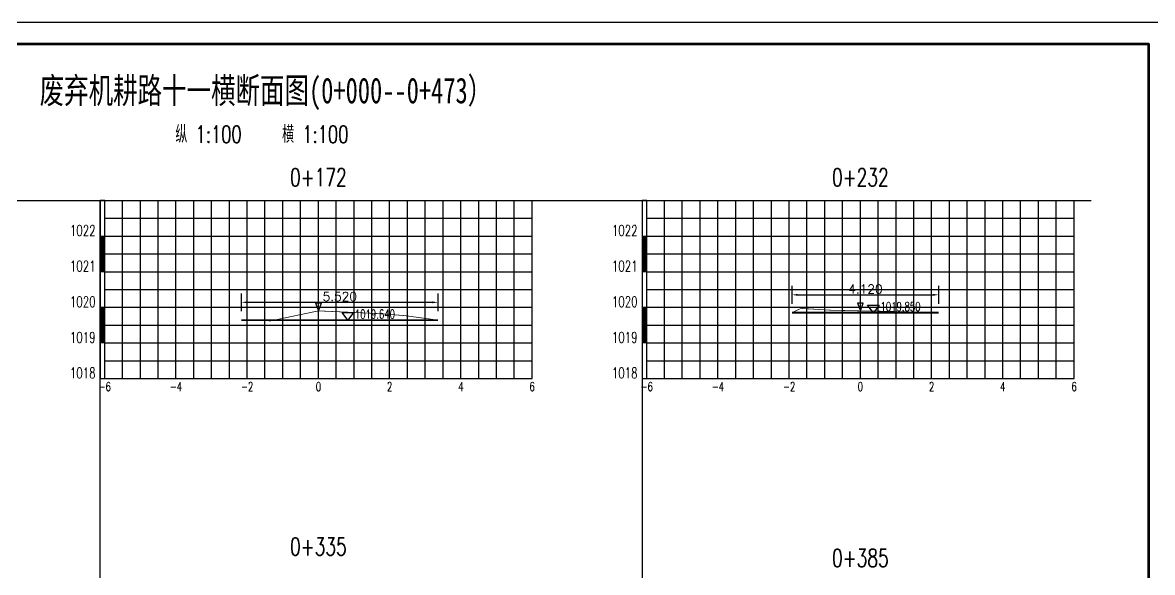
# Model space of a CAD drawing. Extents: x 695776 to 1250176, y 4443437 to 9025597.
# Drawn here: x 1120547 to 1152270, y 4503046 to 4518480 of the extents above; entities that cross this region are included whole.
import ezdxf
from ezdxf.enums import TextEntityAlignment as Align

# ---------------------------------------------------------------- set-up
doc = ezdxf.new("R2010")
doc.units = 0
doc.header["$LTSCALE"] = 0.5
doc.header["$PDSIZE"] = 0.2
doc.linetypes.add('ACAD_ISO07W100', pattern=[3.5, 0.5, -3])
doc.linetypes.add('CENTER2', pattern=[28.575, 19.05, -3.175, 3.175, -3.175])
doc.layers.get('0').update_dxf_attribs({"linetype": 'CONTINUOUS'})
doc.layers.get('Defpoints').update_dxf_attribs({"linetype": 'CONTINUOUS'})
for name, color, linetype in [('KEDU', 7, 'CONTINUOUS'), ('MIGE', 4, 'ACAD_ISO07W100'), ('MIGE1', 11, 'CONTINUOUS'), ('SANJIAO', 212, 'CONTINUOUS'), ('SHEJI', 1, 'CONTINUOUS'), ('YUANSHI', 2, 'CONTINUOUS'), ('YUANSHI1', 73, 'CONTINUOUS'), ('ZHOUXIAN', 20, 'CENTER2'), ('图框', 7, 'CONTINUOUS'), ('辅助线', 3, 'CONTINUOUS')]:
    doc.layers.add(name, color=color, linetype=linetype)
doc.styles.get("Standard").update_dxf_attribs({"font": 'rs.shx', "bigfont": 'hztxt.shx'})
doc.styles.add('仿宋', font='仿宋_GB2312.ttf', dxfattribs={"width": 0.7})
doc.dimstyles.get("Standard").update_dxf_attribs({"dimtxt": 0.18, "dimasz": 0.18, "dimexe": 0.18, "dimexo": 0.0625, "dimgap": 0.09, "dimtad": 0, "dimtih": 1, "dimtoh": 1, "dimdec": 4, "dimzin": 0, "dimdsep": 46, "dimtxsty": 'Standard', "dimcen": 0.09, "dimadec": 0, "dimazin": 0, "dimtfac": 1, "dimtdec": 4, "dimtofl": 0, "dimtmove": 0, "dimatfit": 3, "dimfxl": 0, "dimtolj": 1, "dimtzin": 0, "dimarcsym": 0})

# ---------------------------------------------------------------- blocks, each defined once
blk = doc.blocks.new('zhunghao')
blk.add_lwpolyline([(0, 0), (0.33, 0.86), (-0.33, 0.86), (0, 0)])
blk = doc.blocks.new('ele_sym08')
blk.add_line((0, 0), (5.6, 0))
blk.add_lwpolyline([(0.9, 0), (0.25, 0.86), (1.55, 0.86), (0.9, 0)])
at = {"width": 0.7}
blk.add_attdef('ELEVAT', (1.7, 0.18), '', height=1, dxfattribs=at)
blk = doc.blocks.new('*D864')
at = {"color": 0, "lineweight": -2}
for p, q in [((1126693, 4510378), (1126693, 4510878)), ((1132213, 4510378), (1132213, 4510878)), ((1126855, 4510628), (1132050, 4510628))]:
    blk.add_line(p, q, dxfattribs=at)
at = {"color": 0}
for points in [[(1126855, 4510655), (1126855, 4510601), (1126693, 4510628)], [(1132050, 4510655), (1132050, 4510601), (1132213, 4510628)]]:
    blk.add_solid(points, dxfattribs=at)
at = {"layer": 'Defpoints', "color": 0}
for p in [(1132213, 4510628), (1126693, 4510128), (1132213, 4510128)]:
    blk.add_point(p, dxfattribs=at)
at = {"color": 0, "insert": (1129453, 4510790), "char_height": 250, "attachment_point": 5}
blk.add_mtext('\\A1;5.520', dxfattribs=at)
blk = doc.blocks.new('bc1_100')
blk.add_lwpolyline([(0.064, 1), (-0.063, 1), (-0.063, 0), (0.064, 0)], close=True)
at = {"width": 0.7}
blk.add_attdef('BC', text='', height=0.3, dxfattribs=at).set_placement((-0.193, 0.007), align=Align.RIGHT)
blk = doc.blocks.new('bc0_100')
for p, q in [((-0.063, 1), (-0.063, 0)), ((0.063, 0), (0.063, 1))]:
    blk.add_line(p, q)
at = {"const_width": 0.126}
blk.add_lwpolyline([(0, 1), (0, 0)], dxfattribs=at)
at = {"width": 0.7}
blk.add_attdef('BC', text='', height=0.3, dxfattribs=at).set_placement((-0.193, 0.007), align=Align.RIGHT)
blk = doc.blocks.new('*D865')
at = {"color": 0, "lineweight": -2}
for p, q in [((1142151, 4510588), (1142151, 4511088)), ((1146271, 4510588), (1146271, 4511088)), ((1142313, 4510838), (1146108, 4510838))]:
    blk.add_line(p, q, dxfattribs=at)
at = {"color": 0}
for points in [[(1142313, 4510865), (1142313, 4510811), (1142151, 4510838)], [(1146108, 4510865), (1146108, 4510811), (1146271, 4510838)]]:
    blk.add_solid(points, dxfattribs=at)
at = {"layer": 'Defpoints', "color": 0}
for p in [(1146271, 4510838), (1142151, 4510338), (1146271, 4510338)]:
    blk.add_point(p, dxfattribs=at)
at = {"color": 0, "insert": (1144211, 4511000), "char_height": 250, "attachment_point": 5}
blk.add_mtext('\\A1;4.120', dxfattribs=at)

msp = doc.modelspace()

# ---------------------------------------------------------------- linework, layer by layer
at = {"layer": 'MIGE', "linetype": 'Continuous'}
for p, q in [((1123352.7818, 4508487.6428), (1123352.7818, 4513487.6428)), ((1124352.7818, 4508487.6428), (1124352.7818, 4513487.6428)), ((1125352.7818, 4508487.6428), (1125352.7818, 4513487.6428)), ((1126352.7818, 4508487.6428), (1126352.7818, 4513487.6428)), ((1127352.7818, 4508487.6428), (1127352.7818, 4513487.6428)), ((1128352.7818, 4508487.6428), (1128352.7818, 4513487.6428)), ((1129352.7818, 4508487.6428), (1129352.7818, 4513487.6428)), ((1130352.7818, 4508487.6428), (1130352.7818, 4513487.6428)), ((1131352.7818, 4508487.6428), (1131352.7818, 4513487.6428)), ((1132352.7818, 4508487.6428), (1132352.7818, 4513487.6428)), ((1133352.7818, 4508487.6428), (1133352.7818, 4513487.6428)), ((1134352.7818, 4508487.6428), (1134352.7818, 4513487.6428)), ((1138570.8321, 4508487.6428), (1138570.8321, 4513487.6428)), ((1139570.8321, 4508487.6428), (1139570.8321, 4513487.6428)), ((1140570.8321, 4508487.6428), (1140570.8321, 4513487.6428)), ((1141570.8321, 4508487.6428), (1141570.8321, 4513487.6428)), ((1142570.8321, 4508487.6428), (1142570.8321, 4513487.6428)), ((1143570.8321, 4508487.6428), (1143570.8321, 4513487.6428)), ((1144570.8321, 4508487.6428), (1144570.8321, 4513487.6428)), ((1145570.8321, 4508487.6428), (1145570.8321, 4513487.6428)), ((1146570.8321, 4508487.6428), (1146570.8321, 4513487.6428)), ((1147570.8321, 4508487.6428), (1147570.8321, 4513487.6428)), ((1148570.8321, 4508487.6428), (1148570.8321, 4513487.6428)), ((1149570.8321, 4508487.6428), (1149570.8321, 4513487.6428)), ((1122852.7818, 4512987.6428), (1134852.7818, 4512987.6428)), ((1138070.8321, 4512987.6428), (1150070.8321, 4512987.6428)), ((1122852.7818, 4511987.6428), (1134852.7818, 4511987.6428)), ((1138070.8321, 4511987.6428), (1150070.8321, 4511987.6428)), ((1122852.7818, 4510987.6428), (1134852.7818, 4510987.6428)), ((1138070.8321, 4510987.6428), (1150070.8321, 4510987.6428)), ((1122852.7818, 4509987.6428), (1134852.7818, 4509987.6428)), ((1138070.8321, 4509987.6428), (1150070.8321, 4509987.6428)), ((1122852.7818, 4508987.6428), (1134852.7818, 4508987.6428)), ((1138070.8321, 4508987.6428), (1150070.8321, 4508987.6428))]:
    msp.add_line(p, q, dxfattribs=at)
at = {"layer": 'MIGE1'}
for p, q in [((1122852.7818, 4513487.6428), (1134852.7818, 4513487.6428)), ((1122852.7818, 4508487.6428), (1122852.7818, 4513487.6428)), ((1123852.7818, 4508487.6428), (1123852.7818, 4513487.6428)), ((1124852.7818, 4508487.6428), (1124852.7818, 4513487.6428)), ((1125852.7818, 4508487.6428), (1125852.7818, 4513487.6428)), ((1126852.7818, 4508487.6428), (1126852.7818, 4513487.6428)), ((1127852.7818, 4508487.6428), (1127852.7818, 4513487.6428)), ((1128852.7818, 4508487.6428), (1128852.7818, 4513487.6428)), ((1129852.7818, 4508487.6428), (1129852.7818, 4513487.6428)), ((1130852.7818, 4508487.6428), (1130852.7818, 4513487.6428)), ((1131852.7818, 4508487.6428), (1131852.7818, 4513487.6428)), ((1132852.7818, 4508487.6428), (1132852.7818, 4513487.6428)), ((1133852.7818, 4508487.6428), (1133852.7818, 4513487.6428)), ((1134852.7818, 4508487.6428), (1134852.7818, 4513487.6428)), ((1138070.8321, 4513487.6428), (1150070.8321, 4513487.6428)), ((1138070.8321, 4508487.6428), (1138070.8321, 4513487.6428)), ((1139070.8321, 4508487.6428), (1139070.8321, 4513487.6428)), ((1140070.8321, 4508487.6428), (1140070.8321, 4513487.6428)), ((1141070.8321, 4508487.6428), (1141070.8321, 4513487.6428)), ((1142070.8321, 4508487.6428), (1142070.8321, 4513487.6428)), ((1143070.8321, 4508487.6428), (1143070.8321, 4513487.6428)), ((1144070.8321, 4508487.6428), (1144070.8321, 4513487.6428)), ((1145070.8321, 4508487.6428), (1145070.8321, 4513487.6428)), ((1146070.8321, 4508487.6428), (1146070.8321, 4513487.6428)), ((1147070.8321, 4508487.6428), (1147070.8321, 4513487.6428)), ((1148070.8321, 4508487.6428), (1148070.8321, 4513487.6428)), ((1149070.8321, 4508487.6428), (1149070.8321, 4513487.6428)), ((1150070.8321, 4508487.6428), (1150070.8321, 4513487.6428)), ((1122852.7818, 4512487.6428), (1134852.7818, 4512487.6428)), ((1138070.8321, 4512487.6428), (1150070.8321, 4512487.6428)), ((1122852.7818, 4511487.6428), (1134852.7818, 4511487.6428)), ((1138070.8321, 4511487.6428), (1150070.8321, 4511487.6428)), ((1122852.7818, 4510487.6428), (1134852.7818, 4510487.6428)), ((1138070.8321, 4510487.6428), (1150070.8321, 4510487.6428)), ((1122852.7818, 4509487.6428), (1134852.7818, 4509487.6428)), ((1138070.8321, 4509487.6428), (1150070.8321, 4509487.6428)), ((1122852.7818, 4508487.6428), (1134852.7818, 4508487.6428)), ((1138070.8321, 4508487.6428), (1150070.8321, 4508487.6428))]:
    msp.add_line(p, q, dxfattribs=at)
at = {"layer": 'SHEJI', "const_width": 50}
for points in [[(1126692.7818, 4510127.6428), (1127608.4961, 4510127.6428), (1128852.7818, 4510127.6428), (1132212.7818, 4510127.6428)], [(1142150.8321, 4510337.6428), (1144070.8321, 4510337.6428), (1146270.8321, 4510337.6428)]]:
    msp.add_lwpolyline(points, dxfattribs=at)
at = {"layer": 'YUANSHI', "const_width": 20}
for points in [[(1142150.8321, 4510337.6428), (1142400.8321, 4510457.6428), (1143220.8321, 4510407.6428), (1144070.8321, 4510387.6428), (1144730.8321, 4510377.6428), (1146270.8321, 4510337.6428)], [(1127608.4961, 4510127.6428), (1128852.7818, 4510387.6428), (1130432.7818, 4510317.6428), (1131252.7818, 4510257.6428), (1132212.7818, 4510127.6428)]]:
    msp.add_lwpolyline(points, dxfattribs=at)
at = {"layer": 'YUANSHI1', "const_width": 20}
msp.add_lwpolyline([(1126692.7818, 4510127.6428), (1127512.7818, 4510107.6428), (1127608.4961, 4510127.6428)], dxfattribs=at)
at = {"layer": 'ZHOUXIAN'}
for p, q in [((1128852.7818, 4509607.6428), (1128852.7818, 4510887.6428)), ((1144070.8321, 4509837.6428), (1144070.8321, 4510957.6428))]:
    msp.add_line(p, q, dxfattribs=at)
at = {"layer": '图框', "linetype": 'Continuous', "lineweight": -2, "flags": 128}
msp.add_lwpolyline([(1102364.2709, 4518480.463), (1102364.2709, 4482840.463), (1152764.2709, 4482840.463), (1152764.2709, 4518480.463), (1102364.2709, 4518480.463)], dxfattribs=at)
at = {"layer": '图框', "linetype": 'Continuous', "lineweight": 60, "flags": 128}
msp.add_lwpolyline([(1105364.2709, 4517880.463), (1152164.2709, 4517880.463), (1152164.2709, 4483440.463), (1105364.2709, 4483440.463), (1105364.2709, 4517880.463)], dxfattribs=at)
at = {"layer": '辅助线'}
for points in [[(1107686.1158, 4513487.6428), (1150551.6289, 4513487.6428)], [(1122726.5863, 4493105.0944), (1122726.5863, 4513487.6428)], [(1137944.6366, 4513487.6428), (1137944.6366, 4492810.2443)]]:
    msp.add_lwpolyline(points, dxfattribs=at)

# ---------------------------------------------------------------- block references
at = {"xscale": 250, "yscale": 250, "zscale": 250}
for p, values in [((1144210.8321, 4510337.6428), {'ELEVAT': '1019.850'}), ((1129452.7818, 4510127.6428), {'ELEVAT': '1019.640'})]:
    msp.add_blockref('ele_sym08', p, dxfattribs=at).add_auto_attribs(values)
at = {"layer": 'KEDU', "xscale": 1000, "yscale": 1000, "zscale": 1000}
for name, p, values in [('bc1_100', (1122789.5338, 4512487.6428), {'BC': '1022'}), ('bc1_100', (1138007.5841, 4512487.6428), {'BC': '1022'}), ('bc0_100', (1122789.5338, 4511487.6428), {'BC': '1021'}), ('bc0_100', (1138007.5841, 4511487.6428), {'BC': '1021'}), ('bc1_100', (1122789.5338, 4510487.6428), {'BC': '1020'}), ('bc1_100', (1138007.5841, 4510487.6428), {'BC': '1020'}), ('bc0_100', (1122789.5338, 4509487.6428), {'BC': '1019'}), ('bc0_100', (1138007.5841, 4509487.6428), {'BC': '1019'}), ('bc1_100', (1122789.5338, 4508487.6428), {'BC': '1018'}), ('bc1_100', (1138007.5841, 4508487.6428), {'BC': '1018'})]:
    msp.add_blockref(name, p, dxfattribs=at).add_auto_attribs(values)
at = {"layer": 'SANJIAO', "xscale": 250, "yscale": 250, "zscale": 250}
for p in [(1128852.7818, 4510387.6428), (1144070.8321, 4510387.6428)]:
    msp.add_blockref('zhunghao', p, dxfattribs=at)

# ---------------------------------------------------------------- texts
at = {"width": 0.7}
for s, p in [('0+172', (1128852.7818, 4513887.6428)), ('0+232', (1144070.8321, 4513887.6428)), ('0+335', (1128852.7818, 4503521.3781)), ('0+385', (1144070.8321, 4503201.3781))]:
    msp.add_text(s, height=500, dxfattribs=at).set_placement(p, align=Align.CENTER)
at = {"layer": 'KEDU', "width": 0.7}
for s, p in [('-6', (1122852.7818, 4508137.6428)), ('-4', (1124852.7818, 4508137.6428)), ('-2', (1126852.7818, 4508137.6428)), ('0', (1128852.7818, 4508137.6428)), ('0', (1128852.7818, 4508137.6428)), ('2', (1130852.7818, 4508137.6428)), ('4', (1132852.7818, 4508137.6428)), ('6', (1134852.7818, 4508137.6428)), ('-6', (1138070.8321, 4508137.6428)), ('-4', (1140070.8321, 4508137.6428)), ('-2', (1142070.8321, 4508137.6428)), ('0', (1144070.8321, 4508137.6428)), ('0', (1144070.8321, 4508137.6428)), ('2', (1146070.8321, 4508137.6428)), ('4', (1148070.8321, 4508137.6428)), ('6', (1150070.8321, 4508137.6428))]:
    msp.add_text(s, height=250, dxfattribs=at).set_placement(p, align=Align.CENTER)
at = {"layer": '图框', "style": '仿宋', "width": 0.7}
msp.add_text('废弃机耕路十一横断面图(0+000--0+473）', height=720, dxfattribs=at).set_placement((1127379.2435, 4516214.6889), align=Align.CENTER)
at = {"layer": '图框', "width": 0.7}
for p in [(1127265.9349, 4515105.5229), (1127265.9375, 4515105.5234)]:
    msp.add_text('纵 1:100    横 1:100', height=480, dxfattribs=at).set_placement(p, align=Align.CENTER)

# ---------------------------------------------------------------- dimensions: what is measured, and where the dimension line sits
for base, p1, p2, picture, middle in [((1146270.8321, 4510837.6428), (1142150.8321, 4510337.6428), (1146270.8321, 4510337.6428), '*D865', (1144210.8321, 4511000.1428)), ((1132212.7818, 4510627.6428), (1126692.7818, 4510127.6428), (1132212.7818, 4510127.6428), '*D864', (1129452.7818, 4510790.1428))]:
    dim = msp.add_linear_dim(base=base, p1=p1, p2=p2, dimstyle='Standard', override={"dimtxt": 250, "dimasz": 162.5, "dimexe": 250, "dimexo": 250, "dimgap": 37.5, "dimtad": 1, "dimtih": 0, "dimtoh": 0, "dimdec": 3, "dimlfac": 0.001})
    dim.commit()
    dim.dimension.update_dxf_attribs({"geometry": picture, "text_midpoint": middle})

doc.saveas('drawing.dxf')
